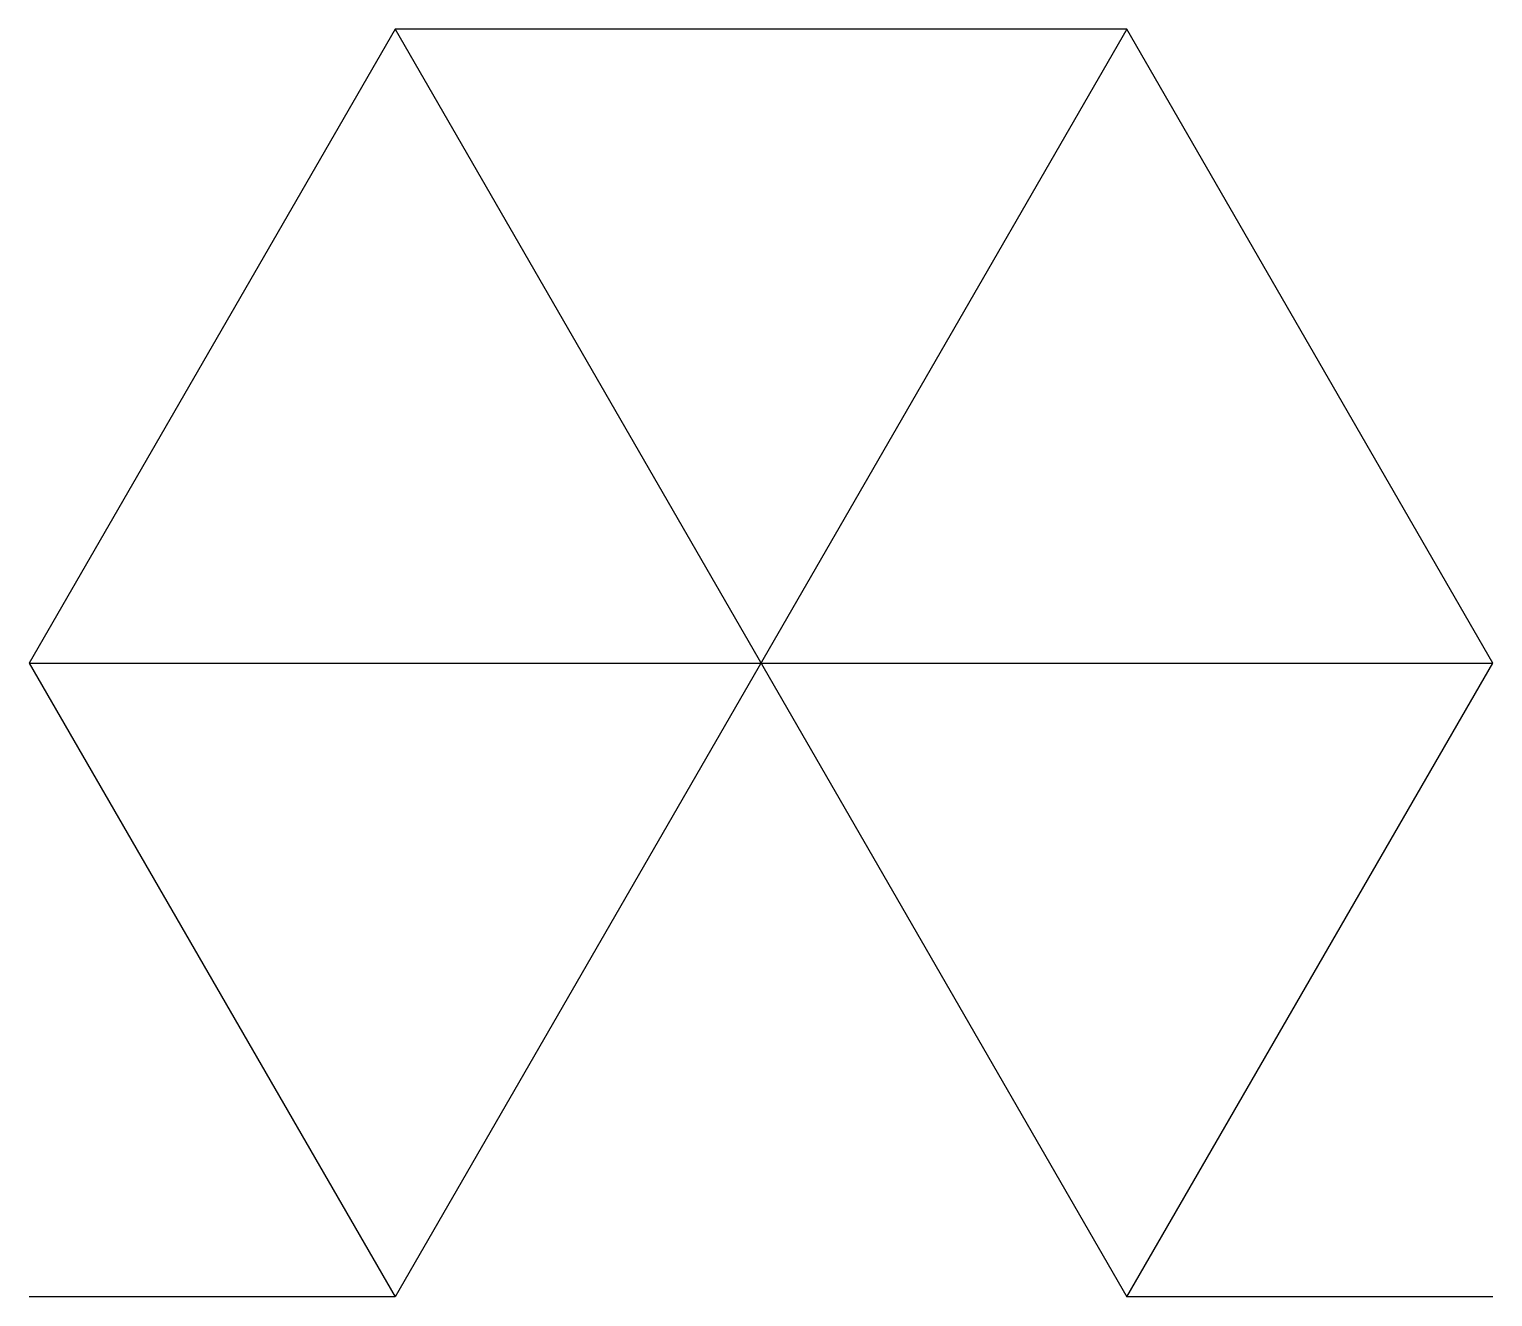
# Model space of a CAD drawing. Header units: millimetres. Extents: x -5 to 5, y -4.3 to 4.3.
import ezdxf

# ---------------------------------------------------------------- set-up
doc = ezdxf.new("R2010")
doc.units = ezdxf.units.MM

msp = doc.modelspace()

# ---------------------------------------------------------------- linework, layer by layer
at = {"color": 7, "linetype": 'Continuous'}
for p, q in [((-2.5, 4.33), (-5, 0)), ((2.5, 4.33), (-2.5, 4.33)), ((-2.5, 4.33), (2.5, -4.33)), ((2.5, 4.33), (-2.5, -4.33)), ((5, 0), (2.5, 4.33)), ((-5, 0), (-2.5, -4.33)), ((-5, 0), (5, 0)), ((2.5, -4.33), (5, 0)), ((-2.5, -4.33), (-5, -4.33)), ((5, -4.33), (2.5, -4.33))]:
    msp.add_line(p, q, dxfattribs=at)

doc.saveas('drawing.dxf')
